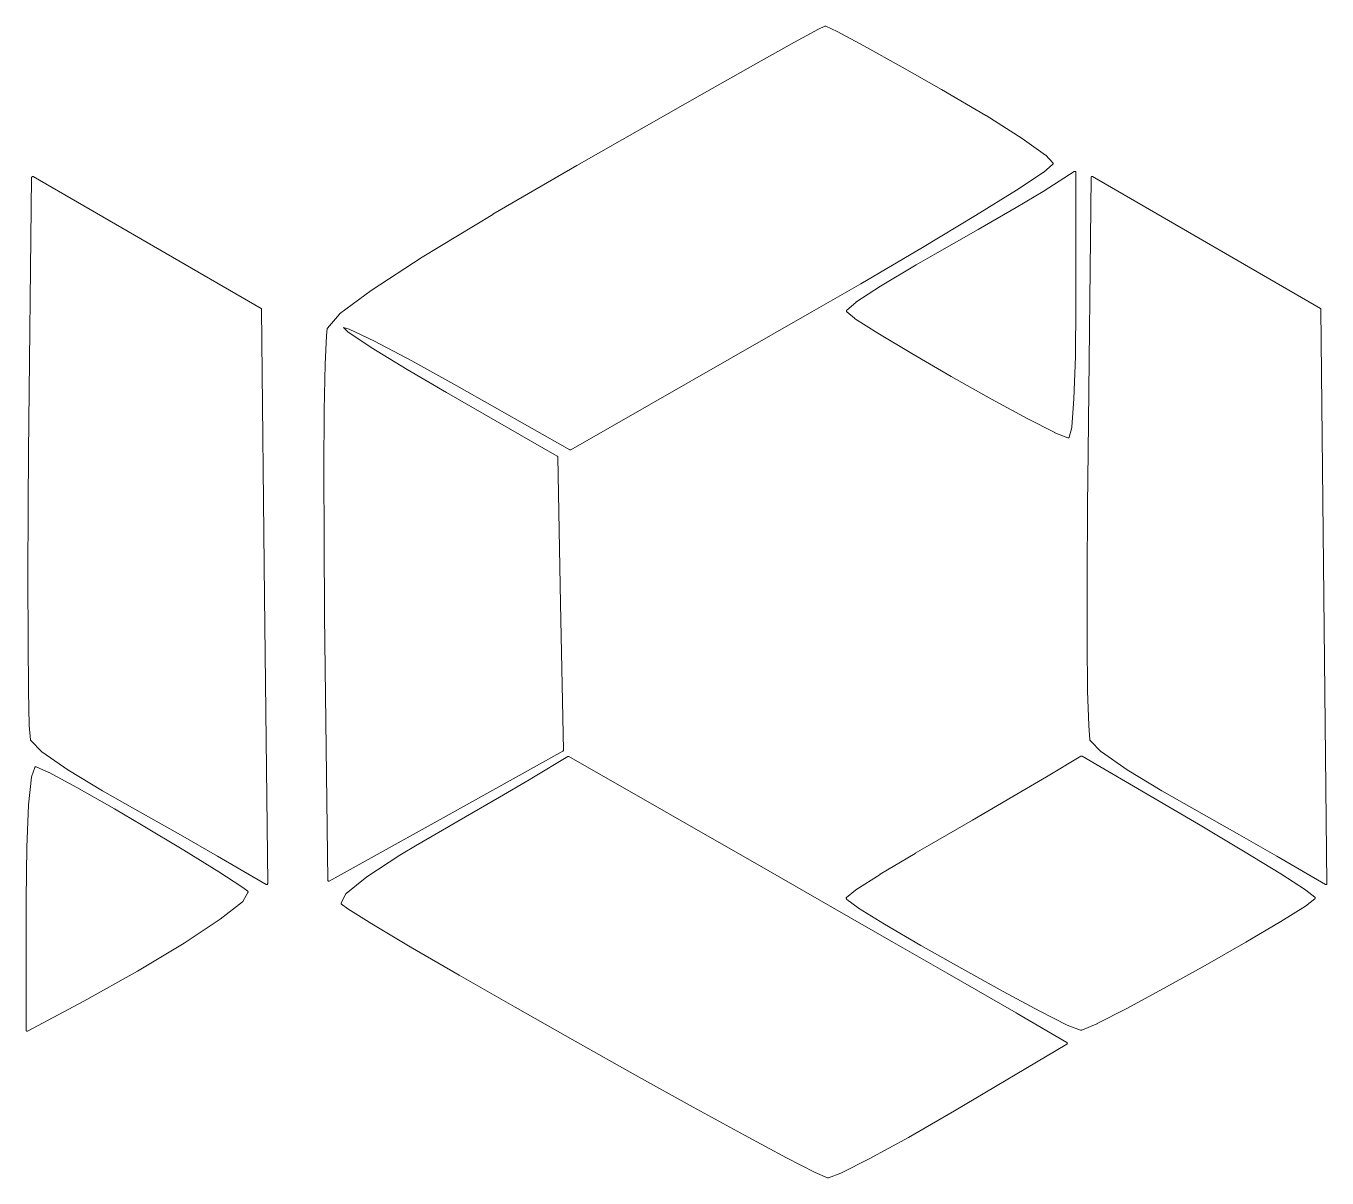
# Model space of a CAD drawing. Header units: millimetres. Extents: x -5 to 795, y -5 to 389.
# Drawn here: x 342.9 to 370.18, y 74.78 to 98.94 of the extents above; entities that cross this region are included whole.
import ezdxf

# ---------------------------------------------------------------- set-up
doc = ezdxf.new("R2010")
doc.units = ezdxf.units.MM
doc.header["$MEASUREMENT"] = 0
doc.layers.add('Line engraving', color=1, linetype='Continuous', lineweight=0)

msp = doc.modelspace()

# ---------------------------------------------------------------- linework, layer by layer
at = {"layer": 'Line engraving', "linetype": 'Continuous'}
for p, q in [((359.015, 98.598), (359.519, 98.87)), ((359.519, 98.871), (359.654, 98.936)), ((359.519, 98.87), (359.519, 98.871)), ((359.519, 98.871), (359.519, 98.871)), ((359.654, 98.936), (359.659, 98.937)), ((359.659, 98.937), (359.659, 98.938)), ((359.659, 98.938), (359.659, 98.938)), ((359.659, 98.938), (359.663, 98.938)), ((359.663, 98.938), (359.663, 98.938)), ((359.663, 98.938), (359.667, 98.938)), ((359.667, 98.938), (359.667, 98.938)), ((359.667, 98.938), (359.667, 98.938)), ((359.667, 98.938), (359.671, 98.937)), ((359.671, 98.937), (359.671, 98.936)), ((359.671, 98.936), (359.908, 98.825)), ((359.908, 98.825), (359.908, 98.824)), ((359.908, 98.824), (359.908, 98.824)), ((359.908, 98.824), (360.471, 98.522)), ((358.203, 98.144), (359.015, 98.598)), ((359.015, 98.598), (359.015, 98.598)), ((359.015, 98.598), (359.015, 98.598)), ((360.471, 98.522), (360.471, 98.522)), ((360.471, 98.522), (360.471, 98.522)), ((360.471, 98.522), (361.271, 98.077)), ((357.132, 97.54), (358.203, 98.144)), ((358.203, 98.144), (358.203, 98.144)), ((358.203, 98.144), (358.203, 98.144)), ((361.271, 98.077), (361.271, 98.077)), ((361.271, 98.077), (361.271, 98.077)), ((361.271, 98.077), (362.1, 97.607)), ((355.863, 96.819), (357.132, 97.54)), ((357.132, 97.54), (357.132, 97.54)), ((357.132, 97.54), (357.132, 97.54)), ((362.1, 97.607), (362.1, 97.607)), ((362.1, 97.607), (362.1, 97.607)), ((362.1, 97.607), (363.031, 97.059)), ((363.031, 97.059), (363.031, 97.059)), ((363.031, 97.059), (363.035, 97.059)), ((363.035, 97.059), (363.789, 96.583)), ((354.454, 96.012), (355.863, 96.819)), ((355.863, 96.819), (355.863, 96.819)), ((355.863, 96.819), (355.863, 96.819)), ((363.789, 96.583), (363.789, 96.582)), ((363.789, 96.582), (363.789, 96.582)), ((363.789, 96.582), (364.279, 96.232)), ((364.436, 96.041), (364.237, 95.87)), ((364.279, 96.232), (364.284, 96.231)), ((364.284, 96.231), (364.284, 96.23)), ((364.284, 96.23), (364.436, 96.071)), ((364.436, 96.071), (364.436, 96.069)), ((364.436, 96.069), (364.44, 96.067)), ((364.44, 96.046), (364.436, 96.045)), ((364.436, 96.045), (364.436, 96.044)), ((364.436, 96.044), (364.436, 96.042)), ((364.436, 96.042), (364.436, 96.041)), ((364.44, 96.067), (364.44, 96.066)), ((364.44, 96.066), (364.44, 96.065)), ((364.44, 96.065), (364.44, 96.063)), ((364.44, 96.063), (364.44, 96.061)), ((364.44, 96.061), (364.44, 96.059)), ((364.44, 96.059), (364.44, 96.058)), ((364.44, 96.058), (364.44, 96.055)), ((364.44, 96.055), (364.44, 96.053)), ((364.44, 96.053), (364.44, 96.052)), ((364.44, 96.052), (364.44, 96.051)), ((364.44, 96.051), (364.44, 96.048)), ((364.44, 96.048), (364.44, 96.046)), ((342.957, 90.002), (343.02, 95.763)), ((343.02, 95.763), (343.025, 95.767)), ((343.025, 95.774), (343.029, 95.777)), ((343.025, 95.771), (343.025, 95.774)), ((343.025, 95.767), (343.025, 95.771)), ((343.025, 95.771), (343.025, 95.771)), ((343.025, 95.771), (343.025, 95.771)), ((343.029, 95.779), (343.033, 95.782)), ((343.029, 95.777), (343.029, 95.779)), ((343.029, 95.777), (343.029, 95.777)), ((343.029, 95.777), (343.029, 95.777)), ((343.033, 95.782), (343.037, 95.783)), ((343.033, 95.782), (343.033, 95.782)), ((343.033, 95.782), (343.033, 95.782)), ((343.037, 95.783), (343.041, 95.784)), ((343.041, 95.784), (343.041, 95.784)), ((343.041, 95.784), (343.041, 95.784)), ((343.041, 95.784), (343.041, 95.784)), ((343.041, 95.784), (343.046, 95.784)), ((343.046, 95.784), (343.046, 95.784)), ((343.046, 95.784), (343.046, 95.784)), ((343.046, 95.784), (343.05, 95.783)), ((343.05, 95.783), (343.054, 95.782)), ((343.054, 95.782), (345.441, 94.4)), ((352.694, 94.99), (354.454, 96.012)), ((354.454, 96.012), (354.454, 96.012)), ((354.454, 96.012), (354.454, 96.012)), ((364.233, 95.868), (363.674, 95.498)), ((364.237, 95.87), (364.233, 95.869)), ((364.233, 95.869), (364.233, 95.868)), ((364.347, 95.544), (364.884, 95.887)), ((364.884, 95.887), (364.889, 95.887)), ((364.889, 95.889), (364.893, 95.89)), ((364.889, 95.888), (364.889, 95.889)), ((364.889, 95.887), (364.889, 95.888)), ((364.893, 95.89), (364.893, 95.89)), ((364.893, 95.89), (364.893, 95.89)), ((364.893, 95.89), (364.897, 95.89)), ((364.897, 95.89), (364.901, 95.89)), ((364.901, 95.89), (364.901, 95.89)), ((364.901, 95.89), (364.901, 95.89)), ((364.901, 95.89), (364.906, 95.889)), ((364.906, 95.889), (364.906, 95.888)), ((364.906, 95.888), (364.91, 95.888)), ((364.91, 95.888), (364.91, 95.888)), ((364.91, 95.888), (364.91, 95.886)), ((364.91, 95.886), (364.914, 95.884)), ((364.914, 95.884), (364.914, 95.883)), ((364.914, 95.883), (364.914, 95.883)), ((364.914, 95.883), (364.914, 95.88)), ((364.914, 95.88), (364.918, 95.878)), ((364.918, 95.878), (364.918, 95.877)), ((364.918, 95.877), (364.918, 95.877)), ((364.918, 95.877), (364.918, 95.873)), ((364.918, 95.873), (364.918, 95.871)), ((364.918, 95.871), (364.918, 95.87)), ((364.918, 95.87), (364.918, 95.87)), ((364.918, 95.87), (364.918, 93.096)), ((365.172, 90.002), (365.236, 95.763)), ((365.236, 95.771), (365.24, 95.774)), ((365.236, 95.767), (365.236, 95.771)), ((365.236, 95.771), (365.236, 95.771)), ((365.236, 95.771), (365.236, 95.771)), ((365.236, 95.763), (365.236, 95.767)), ((365.24, 95.777), (365.244, 95.779)), ((365.24, 95.774), (365.24, 95.777)), ((365.24, 95.777), (365.24, 95.777)), ((365.24, 95.777), (365.24, 95.777)), ((365.244, 95.782), (365.248, 95.783)), ((365.244, 95.779), (365.244, 95.782)), ((365.244, 95.782), (365.244, 95.782)), ((365.244, 95.782), (365.244, 95.782)), ((365.248, 95.783), (365.253, 95.784)), ((365.253, 95.784), (365.253, 95.784)), ((365.253, 95.784), (365.253, 95.784)), ((365.253, 95.784), (365.257, 95.784)), ((365.257, 95.784), (365.261, 95.784)), ((365.261, 95.784), (365.261, 95.784)), ((365.261, 95.784), (365.261, 95.784)), ((365.261, 95.784), (365.265, 95.783)), ((365.265, 95.783), (365.265, 95.782)), ((365.265, 95.782), (367.656, 94.4)), ((363.674, 95.498), (362.811, 94.962)), ((363.674, 95.498), (363.674, 95.498)), ((363.674, 95.498), (363.674, 95.498)), ((364.233, 95.471), (364.347, 95.544)), ((363.666, 95.136), (364.233, 95.471)), ((351.208, 94.089), (352.694, 94.989)), ((352.694, 94.989), (352.694, 94.99)), ((352.694, 94.99), (352.694, 94.99)), ((362.811, 94.962), (361.702, 94.296)), ((362.811, 94.962), (362.811, 94.962)), ((362.811, 94.962), (362.811, 94.962)), ((362.866, 94.671), (363.666, 95.136)), ((363.666, 95.136), (363.666, 95.136)), ((361.961, 94.156), (362.866, 94.671)), ((362.866, 94.671), (362.866, 94.671)), ((345.441, 94.4), (347.832, 93.018)), ((367.656, 94.4), (370.043, 93.018)), ((361.702, 94.296), (360.408, 93.535)), ((361.571, 93.932), (361.961, 94.156)), ((361.702, 94.296), (361.702, 94.296)), ((361.702, 94.296), (361.702, 94.296)), ((361.961, 94.156), (361.961, 94.156)), ((361.961, 94.156), (361.961, 94.156)), ((350.138, 93.394), (351.208, 94.089)), ((351.208, 94.089), (351.208, 94.089)), ((351.208, 94.089), (351.208, 94.089)), ((360.822, 93.484), (361.571, 93.932)), ((361.571, 93.932), (361.571, 93.932)), ((361.571, 93.932), (361.571, 93.932)), ((349.478, 92.901), (350.138, 93.393)), ((350.138, 93.393), (350.138, 93.394)), ((350.138, 93.394), (350.138, 93.394)), ((360.408, 93.535), (359.379, 92.943)), ((360.306, 93.146), (360.822, 93.484)), ((360.408, 93.535), (360.408, 93.535)), ((360.408, 93.535), (360.408, 93.535)), ((360.822, 93.484), (360.822, 93.484)), ((360.822, 93.484), (360.822, 93.484)), ((360.111, 92.977), (360.302, 93.144)), ((360.302, 93.144), (360.306, 93.145)), ((360.306, 93.145), (360.306, 93.146)), ((364.918, 93.095), (364.906, 92.008)), ((364.918, 93.096), (364.918, 93.095)), ((364.918, 93.095), (364.918, 93.095)), ((347.832, 93.018), (347.832, 93.016)), ((347.832, 93.016), (347.836, 93.014)), ((347.836, 93.014), (347.836, 93.014)), ((347.836, 93.014), (347.836, 93.014)), ((347.836, 93.014), (347.84, 93.011)), ((347.84, 93.011), (347.84, 93.008)), ((347.84, 93.008), (347.84, 93.007)), ((347.84, 93.007), (347.84, 93.007)), ((347.84, 93.007), (347.84, 93.004)), ((347.84, 93.004), (347.84, 93.001)), ((347.84, 93.001), (347.903, 86.978)), ((349.224, 92.604), (349.473, 92.898)), ((349.473, 92.898), (349.478, 92.899)), ((349.478, 92.899), (349.478, 92.901)), ((359.379, 92.943), (354.327, 90.054)), ((359.379, 92.943), (359.379, 92.943)), ((359.379, 92.943), (359.379, 92.943)), ((360.107, 92.971), (360.111, 92.974)), ((360.107, 92.967), (360.107, 92.971)), ((360.107, 92.971), (360.107, 92.971)), ((360.107, 92.971), (360.107, 92.971)), ((360.107, 92.964), (360.107, 92.967)), ((360.107, 92.96), (360.107, 92.964)), ((360.107, 92.964), (360.107, 92.964)), ((360.107, 92.964), (360.107, 92.964)), ((360.107, 92.957), (360.107, 92.96)), ((360.107, 92.956), (360.107, 92.957)), ((360.107, 92.957), (360.107, 92.957)), ((360.107, 92.953), (360.107, 92.956)), ((360.107, 92.95), (360.107, 92.953)), ((360.111, 92.947), (360.107, 92.95)), ((360.107, 92.95), (360.107, 92.95)), ((360.107, 92.95), (360.107, 92.95)), ((360.111, 92.974), (360.111, 92.977)), ((360.111, 92.944), (360.111, 92.947)), ((360.272, 92.811), (360.111, 92.944)), ((360.276, 92.81), (360.272, 92.811)), ((360.276, 92.809), (360.276, 92.81)), ((360.763, 92.499), (360.276, 92.809)), ((370.043, 93.018), (370.047, 93.016)), ((370.047, 93.016), (370.047, 93.014)), ((370.047, 93.014), (370.051, 93.014)), ((370.051, 93.014), (370.051, 93.014)), ((370.051, 93.014), (370.051, 93.011)), ((370.051, 93.011), (370.051, 93.008)), ((370.051, 93.008), (370.051, 93.007)), ((370.051, 93.007), (370.051, 93.007)), ((370.051, 93.007), (370.055, 93.004)), ((370.055, 93.004), (370.055, 93.001)), ((370.055, 93.001), (370.182, 80.956)), ((349.203, 92.447), (349.219, 92.593)), ((349.219, 92.6), (349.224, 92.602)), ((349.219, 92.599), (349.219, 92.6)), ((349.219, 92.597), (349.219, 92.599)), ((349.219, 92.595), (349.219, 92.597)), ((349.219, 92.593), (349.219, 92.595)), ((349.224, 92.602), (349.224, 92.604)), ((349.676, 92.582), (349.558, 92.616)), ((349.558, 92.616), (349.651, 92.528)), ((349.651, 92.528), (350.142, 92.199)), ((350.21, 92.329), (349.676, 92.582)), ((360.763, 92.498), (360.763, 92.499)), ((361.474, 92.074), (360.763, 92.498)), ((360.763, 92.498), (360.763, 92.498)), ((349.173, 91.848), (349.203, 92.445)), ((349.203, 92.446), (349.203, 92.447)), ((349.203, 92.445), (349.203, 92.446)), ((350.992, 91.918), (350.21, 92.329)), ((350.142, 92.199), (350.891, 91.736)), ((361.474, 92.073), (361.474, 92.074)), ((361.474, 92.074), (361.474, 92.074)), ((362.303, 91.593), (361.474, 92.073)), ((364.906, 92.007), (364.876, 91.12)), ((364.906, 92.008), (364.906, 92.008)), ((364.906, 92.008), (364.906, 92.007)), ((349.156, 90.887), (349.173, 91.847)), ((349.173, 91.847), (349.173, 91.848)), ((349.173, 91.848), (349.173, 91.848)), ((350.891, 91.736), (351.72, 91.253)), ((351.936, 91.395), (350.992, 91.918)), ((354.306, 90.054), (351.936, 91.395)), ((351.936, 91.395), (351.936, 91.395)), ((363.145, 91.117), (362.303, 91.593)), ((362.303, 91.593), (362.303, 91.593)), ((362.303, 91.593), (362.303, 91.593)), ((351.72, 91.253), (354.039, 89.922)), ((363.15, 91.117), (363.145, 91.117)), ((363.15, 91.117), (363.15, 91.117)), ((364.876, 91.119), (364.829, 90.526)), ((364.876, 91.12), (364.876, 91.12)), ((364.876, 91.12), (364.876, 91.119)), ((349.148, 89.638), (349.156, 90.887)), ((349.156, 90.887), (349.156, 90.887)), ((349.156, 90.887), (349.156, 90.887)), ((363.907, 90.704), (363.15, 91.117)), ((364.474, 90.412), (363.907, 90.704)), ((363.907, 90.704), (363.907, 90.704)), ((363.907, 90.704), (363.907, 90.704)), ((364.474, 90.411), (364.474, 90.412)), ((364.474, 90.412), (364.474, 90.412)), ((364.749, 90.301), (364.474, 90.411)), ((364.753, 90.301), (364.749, 90.301)), ((364.753, 90.3), (364.753, 90.301)), ((364.758, 90.301), (364.753, 90.3)), ((364.753, 90.3), (364.753, 90.3)), ((364.753, 90.3), (364.753, 90.3)), ((364.762, 90.301), (364.758, 90.301)), ((364.766, 90.303), (364.762, 90.301)), ((364.762, 90.301), (364.762, 90.301)), ((364.762, 90.301), (364.762, 90.301)), ((364.77, 90.304), (364.766, 90.303)), ((364.774, 90.309), (364.77, 90.307)), ((364.77, 90.307), (364.77, 90.304)), ((364.77, 90.304), (364.77, 90.304)), ((364.77, 90.304), (364.77, 90.304)), ((364.779, 90.316), (364.774, 90.313)), ((364.774, 90.313), (364.774, 90.31)), ((364.774, 90.31), (364.774, 90.309)), ((364.774, 90.309), (364.774, 90.309)), ((364.829, 90.522), (364.779, 90.316)), ((364.829, 90.526), (364.829, 90.524)), ((364.829, 90.524), (364.829, 90.522)), ((354.31, 90.053), (354.306, 90.054)), ((354.314, 90.051), (354.31, 90.053)), ((354.318, 90.051), (354.314, 90.051)), ((354.314, 90.051), (354.314, 90.051)), ((354.314, 90.051), (354.314, 90.051)), ((354.323, 90.051), (354.318, 90.051)), ((354.327, 90.054), (354.323, 90.053)), ((354.323, 90.053), (354.323, 90.051)), ((354.323, 90.051), (354.323, 90.051)), ((354.323, 90.051), (354.323, 90.051)), ((342.948, 88.89), (342.957, 90.001)), ((342.957, 90.001), (342.957, 90.002)), ((342.957, 90.001), (342.957, 90.001)), ((354.039, 89.922), (354.043, 89.92)), ((354.043, 89.92), (354.048, 89.918)), ((354.048, 89.918), (354.048, 89.918)), ((354.048, 89.918), (354.048, 89.917)), ((354.048, 89.917), (354.048, 89.914)), ((354.048, 89.914), (354.052, 89.911)), ((354.052, 89.911), (354.052, 89.911)), ((354.052, 89.911), (354.052, 89.911)), ((354.052, 89.911), (354.052, 89.907)), ((354.052, 89.907), (354.052, 89.904)), ((354.052, 89.904), (354.111, 86.829)), ((365.16, 88.89), (365.172, 90.001)), ((365.172, 90.001), (365.172, 90.002)), ((365.172, 90.001), (365.172, 90.001)), ((349.152, 88.174), (349.148, 89.638)), ((349.148, 89.638), (349.148, 89.638)), ((349.148, 89.638), (349.148, 89.638)), ((342.94, 87.366), (342.948, 88.89)), ((342.948, 88.89), (342.948, 88.89)), ((342.948, 88.89), (342.948, 88.89)), ((365.151, 87.366), (365.16, 88.89)), ((365.16, 88.89), (365.16, 88.89)), ((365.16, 88.89), (365.16, 88.89)), ((349.152, 88.173), (349.152, 88.174)), ((349.164, 86.569), (349.152, 88.173)), ((349.152, 88.173), (349.152, 88.173)), ((342.944, 86.043), (342.94, 87.366)), ((342.94, 87.366), (342.94, 87.366)), ((342.94, 87.366), (342.94, 87.366)), ((365.155, 86.043), (365.151, 87.366)), ((365.151, 87.366), (365.151, 87.366)), ((365.151, 87.366), (365.151, 87.366)), ((347.903, 86.978), (347.903, 86.978)), ((347.903, 86.978), (347.971, 80.956)), ((354.111, 86.829), (354.175, 83.753)), ((349.232, 81.026), (349.164, 86.569)), ((349.164, 86.569), (349.164, 86.569)), ((349.164, 86.569), (349.164, 86.569)), ((342.953, 84.99), (342.944, 86.043)), ((342.944, 86.043), (342.944, 86.043)), ((342.944, 86.043), (342.944, 86.043)), ((365.164, 84.99), (365.155, 86.043)), ((365.155, 86.043), (365.155, 86.043)), ((365.155, 86.043), (365.155, 86.043)), ((342.97, 84.276), (342.953, 84.99)), ((342.953, 84.99), (342.953, 84.99)), ((342.953, 84.99), (342.953, 84.99)), ((365.185, 84.276), (365.164, 84.99)), ((365.164, 84.99), (365.164, 84.99)), ((365.164, 84.99), (365.164, 84.99)), ((342.97, 84.275), (342.97, 84.276)), ((342.999, 83.969), (342.97, 84.275)), ((342.97, 84.275), (342.97, 84.275)), ((365.185, 84.275), (365.185, 84.276)), ((365.21, 83.969), (365.185, 84.275)), ((365.185, 84.275), (365.185, 84.275)), ((342.999, 83.965), (342.999, 83.969)), ((342.999, 83.962), (342.999, 83.965)), ((342.999, 83.959), (342.999, 83.962)), ((342.999, 83.962), (342.999, 83.962)), ((342.999, 83.962), (342.999, 83.962)), ((343.003, 83.956), (342.999, 83.959)), ((343.236, 83.723), (343.003, 83.956)), ((354.175, 83.753), (354.17, 83.753)), ((354.17, 83.753), (354.175, 83.752)), ((354.175, 83.752), (354.17, 83.749)), ((365.21, 83.965), (365.21, 83.969)), ((365.21, 83.962), (365.21, 83.965)), ((365.215, 83.959), (365.21, 83.962)), ((365.21, 83.962), (365.21, 83.962)), ((365.21, 83.962), (365.21, 83.962)), ((365.215, 83.956), (365.215, 83.959)), ((365.447, 83.723), (365.215, 83.956)), ((343.236, 83.721), (343.236, 83.723)), ((343.236, 83.72), (343.236, 83.721)), ((343.778, 83.34), (343.236, 83.72)), ((354.162, 83.735), (351.712, 82.371)), ((353.544, 83.19), (354.263, 83.62)), ((354.166, 83.737), (354.162, 83.735)), ((354.162, 83.735), (354.162, 83.735)), ((354.162, 83.735), (354.162, 83.735)), ((354.17, 83.743), (354.166, 83.74)), ((354.166, 83.74), (354.166, 83.739)), ((354.166, 83.739), (354.166, 83.739)), ((354.166, 83.739), (354.166, 83.737)), ((354.17, 83.749), (354.17, 83.746)), ((354.17, 83.746), (354.17, 83.746)), ((354.17, 83.746), (354.17, 83.745)), ((354.17, 83.745), (354.17, 83.743)), ((354.263, 83.62), (354.268, 83.622)), ((354.263, 83.62), (354.263, 83.62)), ((354.263, 83.62), (354.263, 83.62)), ((354.268, 83.622), (354.272, 83.623)), ((354.272, 83.623), (354.272, 83.623)), ((354.272, 83.623), (354.272, 83.623)), ((354.272, 83.623), (354.276, 83.623)), ((354.276, 83.623), (354.276, 83.623)), ((354.276, 83.623), (354.276, 83.623)), ((354.276, 83.623), (354.276, 83.623)), ((354.276, 83.623), (354.28, 83.622)), ((354.28, 83.622), (354.285, 83.62)), ((354.285, 83.62), (354.285, 83.62)), ((354.285, 83.62), (354.285, 83.62)), ((354.285, 83.62), (358.461, 81.232)), ((364.301, 83.194), (365.024, 83.629)), ((365.024, 83.629), (365.028, 83.629)), ((365.028, 83.63), (365.033, 83.632)), ((365.028, 83.629), (365.028, 83.63)), ((365.028, 83.629), (365.028, 83.629)), ((365.033, 83.632), (365.033, 83.632)), ((365.033, 83.632), (365.033, 83.632)), ((365.033, 83.632), (365.037, 83.632)), ((365.037, 83.632), (365.041, 83.632)), ((365.041, 83.632), (365.041, 83.632)), ((365.041, 83.632), (365.041, 83.632)), ((365.041, 83.632), (365.045, 83.63)), ((365.045, 83.63), (365.045, 83.629)), ((365.045, 83.629), (365.05, 83.629)), ((365.05, 83.629), (365.05, 83.629)), ((365.05, 83.629), (367.487, 82.202)), ((365.447, 83.721), (365.447, 83.723)), ((365.451, 83.72), (365.447, 83.721)), ((365.989, 83.34), (365.451, 83.72)), ((343.016, 83.195), (343.084, 83.393)), ((343.084, 83.398), (343.088, 83.399)), ((343.084, 83.396), (343.084, 83.398)), ((343.084, 83.393), (343.084, 83.396)), ((343.088, 83.402), (343.092, 83.404)), ((343.088, 83.4), (343.088, 83.402)), ((343.088, 83.399), (343.088, 83.4)), ((343.092, 83.404), (343.092, 83.405)), ((343.092, 83.405), (343.096, 83.405)), ((343.092, 83.404), (343.092, 83.404)), ((343.096, 83.405), (343.096, 83.407)), ((343.096, 83.407), (343.096, 83.407)), ((343.096, 83.407), (343.101, 83.407)), ((343.101, 83.407), (343.101, 83.407)), ((343.101, 83.407), (343.105, 83.407)), ((343.105, 83.407), (343.105, 83.407)), ((343.105, 83.407), (343.105, 83.407)), ((343.105, 83.407), (343.109, 83.407)), ((343.109, 83.407), (343.113, 83.406)), ((343.113, 83.406), (343.38, 83.287)), ((343.38, 83.287), (343.38, 83.287)), ((343.38, 83.287), (343.384, 83.287)), ((343.384, 83.287), (343.964, 82.975)), ((343.778, 83.339), (343.778, 83.34)), ((344.506, 82.903), (343.778, 83.339)), ((343.778, 83.339), (343.778, 83.339)), ((365.993, 83.339), (365.989, 83.34)), ((366.717, 82.903), (365.993, 83.339)), ((365.993, 83.339), (365.993, 83.339)), ((342.957, 82.605), (343.016, 83.19)), ((343.016, 83.193), (343.016, 83.195)), ((343.016, 83.19), (343.016, 83.193)), ((343.964, 82.975), (343.964, 82.975)), ((343.964, 82.975), (343.964, 82.975)), ((343.964, 82.975), (344.759, 82.522)), ((352.829, 82.77), (353.451, 83.135)), ((353.451, 83.135), (353.544, 83.19)), ((363.598, 82.781), (364.216, 83.145)), ((364.216, 83.145), (364.301, 83.194)), ((345.187, 82.519), (344.506, 82.903)), ((344.506, 82.903), (344.506, 82.903)), ((344.506, 82.903), (344.506, 82.903)), ((351.987, 82.278), (352.829, 82.77)), ((352.829, 82.77), (352.829, 82.77)), ((362.752, 82.29), (363.598, 82.781)), ((367.398, 82.519), (366.717, 82.903)), ((366.717, 82.903), (366.717, 82.903)), ((366.717, 82.903), (366.717, 82.903)), ((342.919, 81.722), (342.957, 82.603)), ((342.957, 82.604), (342.957, 82.605)), ((342.957, 82.603), (342.957, 82.604)), ((344.759, 82.522), (344.759, 82.522)), ((344.759, 82.522), (344.759, 82.522)), ((344.759, 82.522), (345.322, 82.192)), ((346.139, 81.978), (345.187, 82.519)), ((345.187, 82.519), (345.187, 82.519)), ((368.35, 81.978), (367.398, 82.519)), ((367.398, 82.519), (367.398, 82.519)), ((345.322, 82.192), (345.322, 82.192)), ((345.322, 82.192), (345.322, 82.192)), ((345.322, 82.192), (346.211, 81.659)), ((351.712, 82.371), (349.262, 81.008)), ((351.069, 81.748), (351.987, 82.278)), ((351.712, 82.371), (351.712, 82.371)), ((351.987, 82.278), (351.987, 82.278)), ((361.842, 81.762), (362.752, 82.29)), ((362.752, 82.29), (362.752, 82.29)), ((367.487, 82.202), (367.487, 82.202)), ((367.487, 82.202), (367.487, 82.202)), ((367.487, 82.202), (368.435, 81.638)), ((346.918, 81.53), (346.139, 81.978)), ((369.133, 81.53), (368.35, 81.978)), ((342.902, 80.64), (342.919, 81.722)), ((342.919, 81.722), (342.919, 81.722)), ((342.919, 81.722), (342.919, 81.722)), ((346.211, 81.659), (346.211, 81.659)), ((346.211, 81.659), (346.211, 81.659)), ((346.211, 81.659), (346.943, 81.205)), ((350.743, 81.553), (351.069, 81.748)), ((351.069, 81.748), (351.069, 81.748)), ((351.069, 81.748), (351.069, 81.748)), ((360.814, 81.151), (361.55, 81.591)), ((361.55, 81.592), (361.842, 81.762)), ((361.55, 81.591), (361.55, 81.592)), ((361.55, 81.591), (361.55, 81.591)), ((361.842, 81.762), (361.842, 81.762)), ((361.842, 81.762), (361.842, 81.762)), ((368.435, 81.638), (368.435, 81.638)), ((368.435, 81.638), (368.435, 81.638)), ((368.435, 81.638), (369.213, 81.162)), ((347.937, 80.938), (346.918, 81.53)), ((350.049, 81.1), (350.739, 81.553)), ((350.739, 81.553), (350.743, 81.553)), ((350.743, 81.553), (350.743, 81.553)), ((370.148, 80.938), (369.133, 81.53)), ((346.943, 81.205), (346.943, 81.205)), ((346.943, 81.205), (346.943, 81.205)), ((346.943, 81.205), (347.425, 80.892)), ((349.232, 81.023), (349.232, 81.026)), ((349.613, 80.747), (350.049, 81.099)), ((350.049, 81.099), (350.049, 81.1)), ((350.049, 81.1), (350.049, 81.1)), ((358.461, 81.232), (358.461, 81.232)), ((358.461, 81.232), (359.815, 80.458)), ((360.302, 80.823), (360.814, 81.15)), ((360.814, 81.15), (360.814, 81.151)), ((360.814, 81.151), (360.814, 81.151)), ((369.213, 81.162), (369.213, 81.161)), ((369.213, 81.161), (369.213, 81.161)), ((369.213, 81.161), (369.734, 80.823)), ((347.425, 80.892), (347.425, 80.891)), ((347.425, 80.891), (347.425, 80.891)), ((347.425, 80.891), (347.552, 80.796)), ((347.556, 80.769), (347.446, 80.58)), ((347.552, 80.796), (347.552, 80.796)), ((347.552, 80.796), (347.552, 80.795)), ((347.552, 80.795), (347.556, 80.793)), ((347.556, 80.793), (347.556, 80.791)), ((347.556, 80.791), (347.556, 80.79)), ((347.556, 80.79), (347.556, 80.79)), ((347.556, 80.79), (347.556, 80.787)), ((347.556, 80.787), (347.561, 80.784)), ((347.561, 80.775), (347.556, 80.773)), ((347.556, 80.773), (347.556, 80.77)), ((347.556, 80.77), (347.556, 80.769)), ((347.556, 80.769), (347.556, 80.769)), ((347.561, 80.784), (347.561, 80.784)), ((347.561, 80.784), (347.561, 80.783)), ((347.561, 80.783), (347.561, 80.78)), ((347.561, 80.78), (347.561, 80.777)), ((347.561, 80.777), (347.561, 80.776)), ((347.561, 80.776), (347.561, 80.775)), ((347.942, 80.936), (347.937, 80.938)), ((347.937, 80.938), (347.937, 80.938)), ((347.937, 80.938), (347.937, 80.938)), ((347.946, 80.935), (347.942, 80.936)), ((347.946, 80.935), (347.946, 80.935)), ((347.95, 80.935), (347.946, 80.935)), ((347.946, 80.935), (347.946, 80.935)), ((347.954, 80.936), (347.95, 80.935)), ((347.95, 80.935), (347.95, 80.935)), ((347.95, 80.935), (347.95, 80.935)), ((347.95, 80.935), (347.95, 80.935)), ((347.958, 80.938), (347.954, 80.936)), ((347.963, 80.94), (347.958, 80.938)), ((347.958, 80.938), (347.958, 80.938)), ((347.958, 80.938), (347.958, 80.938)), ((347.967, 80.946), (347.963, 80.943)), ((347.963, 80.943), (347.963, 80.942)), ((347.963, 80.942), (347.963, 80.942)), ((347.963, 80.942), (347.963, 80.94)), ((347.971, 80.956), (347.967, 80.952)), ((347.967, 80.952), (347.967, 80.949)), ((347.967, 80.949), (347.967, 80.949)), ((347.967, 80.949), (347.967, 80.949)), ((347.967, 80.949), (347.967, 80.946)), ((347.971, 80.956), (347.971, 80.956)), ((347.971, 80.956), (347.971, 80.956)), ((349.232, 81.02), (349.232, 81.023)), ((349.232, 81.019), (349.232, 81.02)), ((349.236, 81.016), (349.232, 81.019)), ((349.232, 81.019), (349.232, 81.019)), ((349.236, 81.013), (349.236, 81.016)), ((349.236, 81.012), (349.236, 81.013)), ((349.236, 81.013), (349.236, 81.013)), ((349.241, 81.01), (349.236, 81.012)), ((349.241, 81.008), (349.241, 81.01)), ((349.245, 81.008), (349.241, 81.008)), ((349.245, 81.007), (349.245, 81.008)), ((349.245, 81.008), (349.245, 81.008)), ((349.249, 81.006), (349.245, 81.007)), ((349.253, 81.006), (349.249, 81.006)), ((349.249, 81.006), (349.249, 81.006)), ((349.249, 81.006), (349.249, 81.006)), ((349.258, 81.006), (349.253, 81.006)), ((349.262, 81.007), (349.258, 81.006)), ((349.258, 81.006), (349.258, 81.006)), ((349.258, 81.006), (349.258, 81.006)), ((349.262, 81.008), (349.262, 81.007)), ((360.107, 80.667), (360.298, 80.822)), ((360.298, 80.822), (360.302, 80.822)), ((360.302, 80.822), (360.302, 80.823)), ((369.734, 80.823), (369.738, 80.822)), ((369.738, 80.822), (369.738, 80.822)), ((369.738, 80.822), (369.928, 80.673)), ((370.153, 80.936), (370.148, 80.938)), ((370.148, 80.938), (370.148, 80.938)), ((370.148, 80.938), (370.148, 80.938)), ((370.157, 80.935), (370.153, 80.936)), ((370.157, 80.935), (370.157, 80.935)), ((370.161, 80.935), (370.157, 80.935)), ((370.157, 80.935), (370.157, 80.935)), ((370.165, 80.935), (370.161, 80.935)), ((370.17, 80.936), (370.165, 80.935)), ((370.165, 80.935), (370.165, 80.935)), ((370.165, 80.935), (370.165, 80.935)), ((370.174, 80.94), (370.17, 80.938)), ((370.17, 80.938), (370.17, 80.938)), ((370.17, 80.938), (370.17, 80.938)), ((370.17, 80.938), (370.17, 80.936)), ((370.178, 80.942), (370.174, 80.94)), ((370.182, 80.949), (370.178, 80.946)), ((370.178, 80.946), (370.178, 80.943)), ((370.178, 80.943), (370.178, 80.942)), ((370.178, 80.942), (370.178, 80.942)), ((370.182, 80.956), (370.182, 80.956)), ((370.182, 80.956), (370.182, 80.956)), ((370.182, 80.956), (370.182, 80.952)), ((370.182, 80.952), (370.182, 80.949)), ((370.182, 80.949), (370.182, 80.949)), ((370.182, 80.949), (370.182, 80.949)), ((342.902, 77.885), (342.902, 80.64)), ((342.902, 80.64), (342.902, 80.64)), ((342.902, 80.64), (342.902, 80.64)), ((347.438, 80.574), (346.973, 80.209)), ((347.442, 80.574), (347.438, 80.574)), ((347.438, 80.574), (347.438, 80.574)), ((347.446, 80.58), (347.442, 80.577)), ((347.442, 80.577), (347.442, 80.574)), ((347.446, 80.58), (347.446, 80.58)), ((347.446, 80.58), (347.446, 80.58)), ((349.507, 80.547), (349.511, 80.551)), ((349.507, 80.544), (349.507, 80.547)), ((349.507, 80.54), (349.507, 80.544)), ((349.507, 80.544), (349.507, 80.544)), ((349.507, 80.544), (349.507, 80.544)), ((349.507, 80.537), (349.507, 80.54)), ((349.507, 80.536), (349.507, 80.537)), ((349.507, 80.537), (349.507, 80.537)), ((349.507, 80.533), (349.507, 80.536)), ((349.511, 80.53), (349.507, 80.533)), ((349.511, 80.551), (349.609, 80.74)), ((349.511, 80.551), (349.511, 80.551)), ((349.511, 80.551), (349.511, 80.551)), ((349.511, 80.527), (349.511, 80.53)), ((349.511, 80.53), (349.511, 80.53)), ((349.511, 80.53), (349.511, 80.53)), ((349.516, 80.525), (349.511, 80.527)), ((349.647, 80.431), (349.516, 80.525)), ((349.516, 80.525), (349.516, 80.525)), ((349.516, 80.525), (349.516, 80.525)), ((349.609, 80.744), (349.613, 80.746)), ((349.609, 80.741), (349.609, 80.744)), ((349.609, 80.74), (349.609, 80.741)), ((349.609, 80.741), (349.609, 80.741)), ((349.613, 80.746), (349.613, 80.747)), ((349.613, 80.746), (349.613, 80.746)), ((360.099, 80.657), (360.103, 80.66)), ((360.099, 80.656), (360.099, 80.657)), ((360.099, 80.655), (360.099, 80.656)), ((360.099, 80.652), (360.099, 80.655)), ((360.099, 80.65), (360.099, 80.652)), ((360.099, 80.649), (360.099, 80.65)), ((360.099, 80.648), (360.099, 80.649)), ((360.103, 80.645), (360.099, 80.648)), ((360.103, 80.664), (360.107, 80.665)), ((360.103, 80.662), (360.103, 80.664)), ((360.103, 80.66), (360.103, 80.662)), ((360.103, 80.662), (360.103, 80.662)), ((360.103, 80.643), (360.103, 80.645)), ((360.107, 80.634), (360.103, 80.643)), ((360.107, 80.665), (360.107, 80.667)), ((360.107, 80.632), (360.107, 80.634)), ((360.107, 80.63), (360.107, 80.632)), ((360.107, 80.629), (360.107, 80.63)), ((360.107, 80.628), (360.107, 80.629)), ((360.111, 80.627), (360.107, 80.628)), ((360.111, 80.625), (360.111, 80.627)), ((360.353, 80.446), (360.111, 80.625)), ((369.73, 80.483), (369.218, 80.16)), ((369.734, 80.484), (369.73, 80.484)), ((369.73, 80.484), (369.73, 80.483)), ((369.928, 80.64), (369.734, 80.484)), ((369.928, 80.673), (369.928, 80.672)), ((369.928, 80.672), (369.928, 80.672)), ((369.928, 80.672), (369.928, 80.669)), ((369.928, 80.669), (369.933, 80.667)), ((369.933, 80.645), (369.928, 80.643)), ((369.928, 80.643), (369.928, 80.64)), ((369.928, 80.64), (369.928, 80.64)), ((369.928, 80.64), (369.928, 80.64)), ((369.933, 80.667), (369.933, 80.667)), ((369.933, 80.667), (369.933, 80.666)), ((369.933, 80.666), (369.933, 80.663)), ((369.933, 80.663), (369.933, 80.66)), ((369.933, 80.66), (369.933, 80.66)), ((369.933, 80.66), (369.933, 80.659)), ((369.933, 80.659), (369.933, 80.656)), ((369.933, 80.656), (369.933, 80.653)), ((369.933, 80.653), (369.933, 80.652)), ((369.933, 80.652), (369.933, 80.652)), ((369.933, 80.652), (369.933, 80.649)), ((369.933, 80.649), (369.933, 80.646)), ((369.933, 80.646), (369.933, 80.646)), ((369.933, 80.646), (369.933, 80.645)), ((346.973, 80.208), (346.215, 79.71)), ((346.973, 80.209), (346.973, 80.209)), ((346.973, 80.209), (346.973, 80.208)), ((349.647, 80.43), (349.647, 80.431)), ((350.155, 80.111), (349.647, 80.43)), ((349.647, 80.43), (349.647, 80.43)), ((359.815, 80.458), (359.815, 80.458)), ((359.815, 80.458), (361.093, 79.724)), ((360.357, 80.445), (360.353, 80.446)), ((360.907, 80.105), (360.357, 80.445)), ((360.357, 80.445), (360.357, 80.445)), ((350.959, 79.634), (350.155, 80.111)), ((350.155, 80.111), (350.155, 80.111)), ((350.155, 80.111), (350.155, 80.111)), ((361.664, 79.662), (360.907, 80.105)), ((360.907, 80.105), (360.907, 80.105)), ((360.907, 80.105), (360.907, 80.105)), ((369.213, 80.16), (368.481, 79.726)), ((369.218, 80.16), (369.213, 80.16)), ((369.218, 80.16), (369.218, 80.16)), ((346.215, 79.71), (345.238, 79.122)), ((346.215, 79.71), (346.215, 79.71)), ((346.215, 79.71), (346.215, 79.71)), ((361.093, 79.724), (361.093, 79.724)), ((361.093, 79.724), (361.093, 79.724)), ((361.093, 79.724), (362.219, 79.079)), ((362.523, 79.173), (361.664, 79.662)), ((361.664, 79.662), (361.664, 79.662)), ((361.664, 79.662), (361.664, 79.662)), ((368.481, 79.726), (367.626, 79.239)), ((368.481, 79.726), (368.481, 79.726)), ((368.481, 79.726), (368.481, 79.726)), ((351.983, 79.039), (350.959, 79.634)), ((350.959, 79.634), (350.959, 79.634)), ((350.959, 79.634), (350.959, 79.634)), ((345.238, 79.122), (344.112, 78.488)), ((345.238, 79.122), (345.238, 79.122)), ((345.238, 79.122), (345.238, 79.122)), ((363.391, 78.694), (362.523, 79.173)), ((362.523, 79.173), (362.523, 79.173)), ((362.523, 79.173), (362.523, 79.173)), ((367.626, 79.239), (366.755, 78.754)), ((367.626, 79.239), (367.626, 79.239)), ((367.626, 79.239), (367.626, 79.239)), ((353.159, 78.365), (351.983, 79.039)), ((351.983, 79.039), (351.983, 79.039)), ((351.983, 79.039), (351.983, 79.039)), ((362.219, 79.079), (362.219, 79.079)), ((362.219, 79.079), (362.219, 79.079)), ((362.219, 79.079), (363.103, 78.571)), ((363.103, 78.571), (363.103, 78.571)), ((363.103, 78.571), (363.103, 78.571)), ((363.103, 78.571), (363.662, 78.248)), ((363.391, 78.693), (363.391, 78.694)), ((364.161, 78.281), (363.391, 78.693)), ((363.391, 78.693), (363.391, 78.693)), ((366.755, 78.754), (365.968, 78.328)), ((366.755, 78.754), (366.755, 78.754)), ((366.755, 78.754), (366.755, 78.754)), ((344.112, 78.488), (343.473, 78.147)), ((344.112, 78.488), (344.112, 78.488)), ((344.112, 78.488), (344.112, 78.488)), ((354.416, 77.653), (353.159, 78.365)), ((353.159, 78.365), (353.159, 78.365)), ((353.159, 78.365), (353.159, 78.365)), ((365.968, 78.328), (365.363, 78.02)), ((365.968, 78.328), (365.968, 78.328)), ((365.968, 78.328), (365.968, 78.328)), ((343.473, 78.147), (342.936, 77.865)), ((343.473, 78.147), (343.473, 78.147)), ((343.473, 78.147), (343.473, 78.147)), ((363.662, 78.248), (363.662, 78.248)), ((363.662, 78.248), (363.662, 78.248)), ((363.662, 78.248), (363.683, 78.234)), ((363.683, 78.234), (363.683, 78.234)), ((363.683, 78.234), (364.728, 77.626)), ((364.732, 77.991), (364.161, 78.281)), ((364.161, 78.281), (364.161, 78.281)), ((364.161, 78.281), (364.161, 78.281)), ((342.902, 77.881), (342.902, 77.885)), ((342.902, 77.878), (342.902, 77.881)), ((342.906, 77.878), (342.902, 77.878)), ((342.906, 77.877), (342.906, 77.878)), ((342.906, 77.874), (342.906, 77.877)), ((342.906, 77.871), (342.906, 77.874)), ((342.91, 77.869), (342.906, 77.871)), ((342.906, 77.871), (342.906, 77.871)), ((342.906, 77.871), (342.906, 77.871)), ((342.914, 77.866), (342.91, 77.869)), ((342.914, 77.865), (342.914, 77.866)), ((342.914, 77.866), (342.914, 77.866)), ((342.914, 77.866), (342.914, 77.866)), ((342.919, 77.864), (342.914, 77.865)), ((342.919, 77.863), (342.919, 77.864)), ((342.919, 77.864), (342.919, 77.864)), ((342.923, 77.863), (342.919, 77.863)), ((342.927, 77.863), (342.923, 77.863)), ((342.931, 77.865), (342.927, 77.863)), ((342.927, 77.863), (342.927, 77.863)), ((342.927, 77.863), (342.927, 77.863)), ((342.936, 77.865), (342.931, 77.865)), ((364.736, 77.991), (364.732, 77.991)), ((364.736, 77.99), (364.736, 77.991)), ((365.011, 77.882), (364.736, 77.99)), ((365.011, 77.881), (365.011, 77.882)), ((365.016, 77.88), (365.011, 77.881)), ((365.011, 77.881), (365.011, 77.881)), ((365.02, 77.88), (365.016, 77.88)), ((365.016, 77.88), (365.016, 77.88)), ((365.037, 77.882), (365.02, 77.88)), ((365.02, 77.88), (365.02, 77.88)), ((365.041, 77.884), (365.037, 77.883)), ((365.037, 77.883), (365.037, 77.882)), ((365.358, 78.019), (365.041, 77.884)), ((365.363, 78.019), (365.358, 78.019)), ((365.363, 78.02), (365.363, 78.019)), ((355.685, 76.941), (354.416, 77.653)), ((354.416, 77.653), (354.416, 77.653)), ((354.416, 77.653), (354.416, 77.653)), ((364.728, 77.59), (362.371, 76.193)), ((364.728, 77.626), (364.732, 77.624)), ((364.732, 77.592), (364.728, 77.59)), ((364.732, 77.624), (364.732, 77.622)), ((364.732, 77.622), (364.732, 77.621)), ((364.732, 77.621), (364.732, 77.621)), ((364.732, 77.621), (364.736, 77.618)), ((364.736, 77.598), (364.732, 77.594)), ((364.732, 77.594), (364.732, 77.594)), ((364.732, 77.594), (364.732, 77.594)), ((364.732, 77.594), (364.732, 77.592)), ((364.736, 77.618), (364.736, 77.615)), ((364.736, 77.615), (364.736, 77.615)), ((364.736, 77.615), (364.736, 77.615)), ((364.736, 77.615), (364.736, 77.612)), ((364.736, 77.612), (364.741, 77.608)), ((364.741, 77.608), (364.736, 77.604)), ((364.736, 77.604), (364.736, 77.601)), ((364.736, 77.601), (364.736, 77.601)), ((364.736, 77.601), (364.736, 77.601)), ((364.736, 77.601), (364.736, 77.598)), ((364.741, 77.608), (364.741, 77.608)), ((364.741, 77.608), (364.741, 77.608)), ((356.891, 76.27), (355.685, 76.941)), ((355.685, 76.941), (355.685, 76.941)), ((355.685, 76.941), (355.685, 76.941)), ((357.97, 75.679), (356.891, 76.27)), ((356.891, 76.27), (356.891, 76.27)), ((356.891, 76.27), (356.891, 76.27)), ((362.371, 76.193), (361.41, 75.636)), ((362.371, 76.193), (362.371, 76.193)), ((362.371, 76.193), (362.371, 76.193)), ((358.846, 75.208), (357.97, 75.679)), ((357.97, 75.679), (357.97, 75.679)), ((357.97, 75.679), (357.97, 75.679)), ((361.406, 75.636), (360.585, 75.183)), ((361.41, 75.636), (361.406, 75.636)), ((361.41, 75.636), (361.41, 75.636)), ((359.447, 74.897), (358.846, 75.208)), ((358.846, 75.208), (358.846, 75.208)), ((358.846, 75.208), (358.846, 75.208)), ((360.581, 75.183), (359.989, 74.884)), ((360.585, 75.183), (360.581, 75.183)), ((360.585, 75.183), (360.585, 75.183)), ((359.451, 74.897), (359.447, 74.897)), ((359.709, 74.786), (359.451, 74.897)), ((359.451, 74.897), (359.451, 74.897)), ((359.714, 74.786), (359.709, 74.786)), ((359.714, 74.785), (359.714, 74.786)), ((359.718, 74.784), (359.714, 74.785)), ((359.714, 74.785), (359.714, 74.785)), ((359.722, 74.785), (359.718, 74.784)), ((359.718, 74.784), (359.718, 74.784)), ((359.718, 74.784), (359.718, 74.784)), ((359.726, 74.785), (359.722, 74.785)), ((359.989, 74.883), (359.726, 74.785)), ((359.726, 74.785), (359.726, 74.785)), ((359.726, 74.785), (359.726, 74.785)), ((359.989, 74.884), (359.989, 74.883)), ((359.989, 74.883), (359.989, 74.883))]:
    msp.add_line(p, q, dxfattribs=at)

doc.saveas('drawing.dxf')
